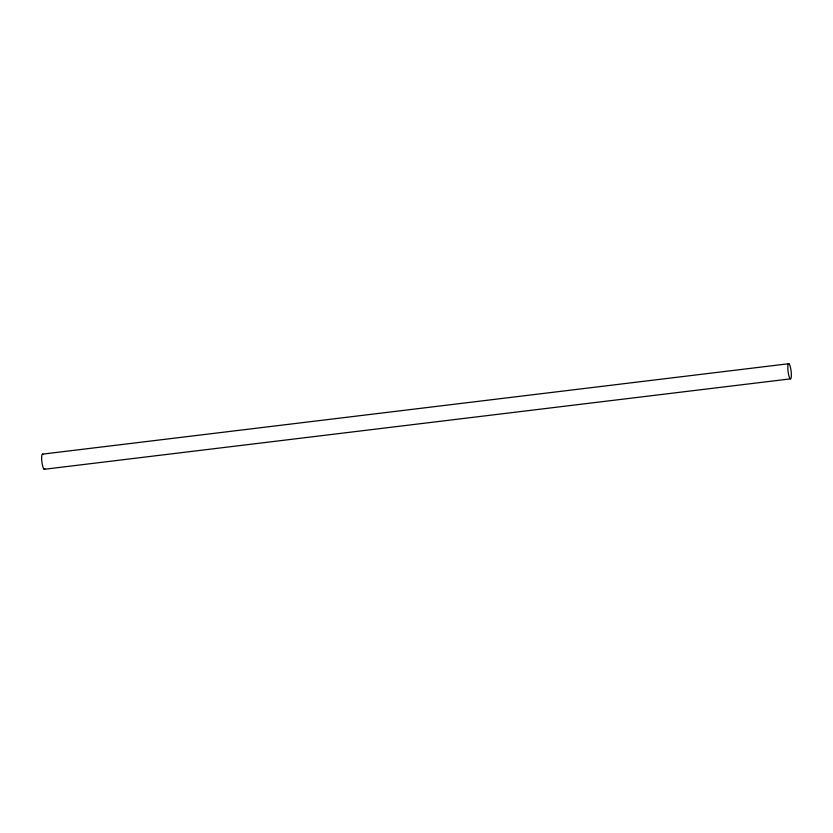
<?xml version="1.0" encoding="UTF-8"?>
<svg xmlns="http://www.w3.org/2000/svg" width="833" height="833" viewBox="0 0 833 833"><rect width="100%" height="100%" fill="white"/><g stroke="black" fill="none" stroke-linecap="round" stroke-linejoin="round"><path stroke-width="1.25" d="M42.67 454.12L788.841 363.709M44.159 469.291L790.33 378.88A7.674 1.52 83.1 0 0 790.611 368.113A7.674 1.52 83.1 0 0 787.82 366.895A7.674 1.52 83.1 0 0 790.33 378.88M44.857 468.625A7.674 1.52 83.1 0 1 41.91 462.003A7.674 1.52 83.1 0 1 43.118 454.558"/></g></svg>
